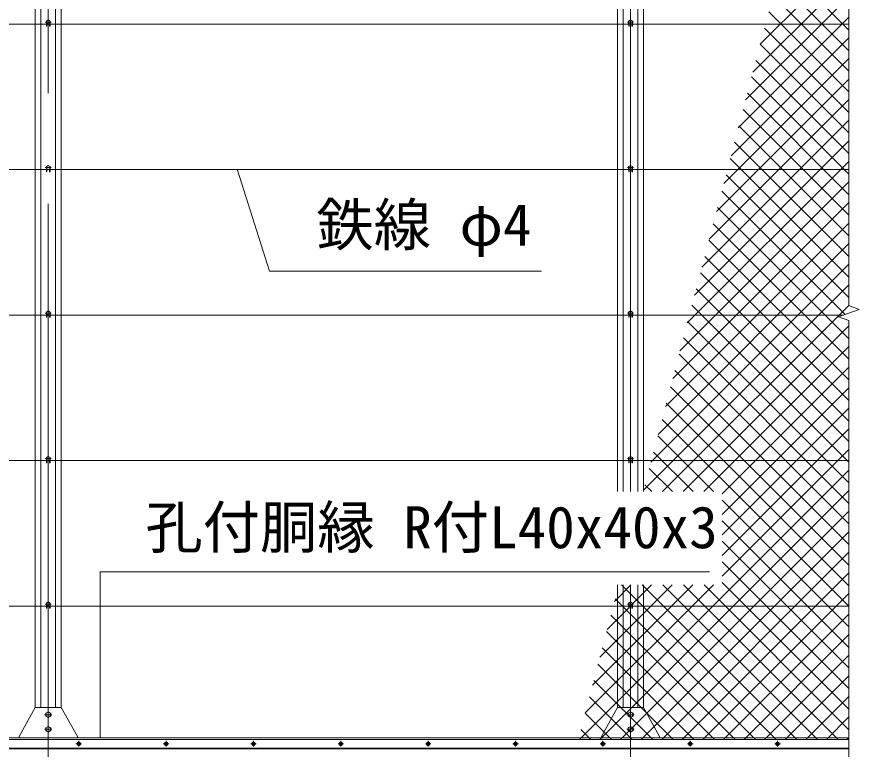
# Model space of a CAD drawing. Units: millimetres, scale not verified. Extents: x -12600 to 12600, y -8910 to 8910.
# Drawn here: x -7410 to -4517, y -3731 to -1214 of the extents above; entities that cross this region are included whole.
import ezdxf
from ezdxf.enums import TextEntityAlignment as Align

# ---------------------------------------------------------------- set-up
doc = ezdxf.new("R2010")
doc.units = ezdxf.units.MM
doc.header["$LTSCALE"] = 60
doc.linetypes.add('USER1', pattern=[50.8, 31.75, -6.35, 6.35, -6.35])
for name, color, linetype, lineweight in [('0-1_D-BMK', 2, 'USER1', 13), ('0-2_D-DCR-HCH', 7, 'Continuous', 9), ('0-4_D-STR1', 1, 'Continuous', 18), ('0-6_D-STR3', 3, 'Continuous', 13), ('0-7_D-STR-DIM', 7, 'Continuous', 9), ('0-9_D-STR-TXT', 7, 'Continuous', 9)]:
    doc.layers.add(name, color=color, linetype=linetype, lineweight=lineweight)
doc.styles.add('ＭＳ ゴシック', font='')
doc.styles.get('ＭＳ ゴシック').set_extended_font_data('MS Gothic')

msp = doc.modelspace()

# ---------------------------------------------------------------- linework, layer by layer
at = {"layer": '0-1_D-BMK'}
for p, q in [((-7302.38, -3762.35), (-7302.38, 3424.05)), ((-5302.38, -2845.86), (-5302.38, -166.4)), ((-7292.38, -1232.35), (-7312.38, -1232.35)), ((-5292.38, -1232.35), (-5312.38, -1232.35)), ((-7292.38, -1732.35), (-7312.38, -1732.35)), ((-5292.38, -1732.35), (-5312.38, -1732.35)), ((-7292.38, -2232.35), (-7312.38, -2232.35)), ((-5292.38, -2232.35), (-5312.38, -2232.35)), ((-7292.38, -2732.35), (-7312.38, -2732.35)), ((-5292.38, -2732.35), (-5312.38, -2732.35)), ((-5302.38, -3762.35), (-5302.38, -3166.4)), ((-7292.38, -3232.35), (-7312.38, -3232.35)), ((-5292.38, -3232.35), (-5312.38, -3232.35)), ((-7289.63, -3612.35), (-7315.13, -3612.35)), ((-5289.63, -3612.35), (-5315.13, -3612.35)), ((-7289.63, -3662.35), (-7315.13, -3662.35)), ((-5289.63, -3662.35), (-5315.13, -3662.35)), ((-7197.38, -3702.68), (-7197.38, -3722.02)), ((-6897.38, -3702.68), (-6897.38, -3722.02)), ((-6597.38, -3702.68), (-6597.38, -3722.02)), ((-6297.38, -3702.68), (-6297.38, -3722.02)), ((-5997.38, -3702.68), (-5997.38, -3722.02)), ((-5697.38, -3702.68), (-5697.38, -3722.02)), ((-5397.38, -3702.68), (-5397.38, -3722.02)), ((-5097.38, -3702.68), (-5097.38, -3722.02)), ((-4797.38, -3702.68), (-4797.38, -3722.02)), ((-7187.7, -3712.35), (-7207.05, -3712.35)), ((-6887.7, -3712.35), (-6907.05, -3712.35)), ((-6587.7, -3712.35), (-6607.05, -3712.35)), ((-6287.7, -3712.35), (-6307.05, -3712.35)), ((-5987.7, -3712.35), (-6007.05, -3712.35)), ((-5687.7, -3712.35), (-5707.05, -3712.35)), ((-5387.7, -3712.35), (-5407.05, -3712.35)), ((-5087.7, -3712.35), (-5107.05, -3712.35)), ((-4787.7, -3712.35), (-4807.05, -3712.35))]:
    msp.add_line(p, q, dxfattribs=at)
at = {"layer": '0-2_D-DCR-HCH'}
for p, q in [((-4856.99, -1308.41), (-4552.37, -1003.8)), ((-4552.37, -1259.85), (-4783.77, -1028.46)), ((-4882.03, -1404.16), (-4552.37, -1074.51)), ((-4552.37, -1330.57), (-4798.43, -1084.51)), ((-4907.07, -1499.92), (-4552.37, -1145.22)), ((-4552.37, -1401.28), (-4813.09, -1140.56)), ((-4552.37, -1471.99), (-4827.75, -1196.62)), ((-4932.12, -1595.67), (-4552.37, -1215.93)), ((-4552.37, -1542.7), (-4842.41, -1252.67)), ((-4957.16, -1691.43), (-4552.37, -1286.64)), ((-4552.37, -1613.41), (-4857.07, -1308.72)), ((-4982.21, -1787.18), (-4552.37, -1357.35)), ((-4552.37, -1684.12), (-4871.73, -1364.77)), ((-5007.25, -1882.94), (-4552.37, -1428.06)), ((-4552.37, -1754.83), (-4886.39, -1420.82)), ((-5032.3, -1978.69), (-4552.37, -1498.77)), ((-4552.37, -1825.54), (-4901.05, -1476.87)), ((-4552.37, -1896.25), (-4915.71, -1532.92)), ((-5057.34, -2074.45), (-4552.37, -1569.48)), ((-4552.37, -1966.96), (-4930.37, -1588.97)), ((-5082.39, -2170.2), (-4552.37, -1640.19)), ((-4552.37, -2037.67), (-4945.03, -1645.02)), ((-4552.37, -2108.38), (-4959.69, -1701.07)), ((-5107.43, -2265.96), (-4552.37, -1710.9)), ((-4552.37, -2179.09), (-4974.35, -1757.12)), ((-5132.47, -2361.71), (-4552.37, -1781.61)), ((-4565.17, -2237.01), (-4989.01, -1813.17)), ((-5157.52, -2457.47), (-4552.37, -1852.32)), ((-4552.37, -2320.51), (-5003.67, -1869.22)), ((-5182.56, -2553.22), (-4552.37, -1923.04)), ((-4552.37, -2391.23), (-5018.33, -1925.28)), ((-5207.61, -2648.98), (-4552.37, -1993.75)), ((-4552.37, -2461.94), (-5032.99, -1981.33)), ((-4552.37, -2532.65), (-5047.65, -2037.38)), ((-5232.65, -2744.73), (-4552.37, -2064.46)), ((-4552.37, -2603.36), (-5062.31, -2093.43)), ((-5257.7, -2840.49), (-4552.37, -2135.17)), ((-4552.38, -2674.07), (-5076.96, -2149.48)), ((-5192.35, -2845.86), (-4552.37, -2205.88)), ((-4552.38, -2744.78), (-5091.62, -2205.53)), ((-5121.64, -2845.86), (-4552.37, -2276.59)), ((-4552.38, -2815.49), (-5106.28, -2261.58)), ((-4552.38, -2886.2), (-5120.94, -2317.63)), ((-5050.93, -2845.86), (-4552.37, -2347.3)), ((-4552.38, -2956.91), (-5135.6, -2373.68)), ((-4552.38, -3027.62), (-5150.26, -2429.73)), ((-4987.67, -2853.3), (-4552.37, -2418.01)), ((-4552.38, -3098.33), (-5164.92, -2485.78)), ((-4987.67, -2924.01), (-4552.37, -2488.72)), ((-4552.38, -3169.04), (-5179.58, -2541.83)), ((-4987.67, -2994.72), (-4552.37, -2559.43)), ((-4552.38, -3239.75), (-5194.24, -2597.88)), ((-4987.67, -3065.43), (-4552.38, -2630.14)), ((-5016.98, -2845.86), (-5208.9, -2653.94)), ((-5087.69, -2845.86), (-5223.56, -2709.99)), ((-4987.67, -3136.14), (-4552.38, -2700.85)), ((-5478.16, -3697.35), (-4552.38, -2771.56)), ((-5158.4, -2845.86), (-5238.22, -2766.04)), ((-5229.11, -2845.86), (-5252.88, -2822.09)), ((-5407.45, -3697.35), (-4552.38, -2842.27)), ((-4552.38, -3310.46), (-4987.67, -2875.17)), ((-5336.74, -3697.35), (-4552.38, -2912.98)), ((-4552.38, -3381.17), (-4987.67, -2945.88)), ((-5266.03, -3697.35), (-4552.38, -2983.7)), ((-4552.38, -3451.89), (-4987.67, -3016.59)), ((-5195.32, -3697.35), (-4552.38, -3054.41)), ((-4552.38, -3522.6), (-4987.67, -3087.31)), ((-5124.61, -3697.35), (-4552.38, -3125.12)), ((-5458.05, -3606.53), (-5017.93, -3166.4)), ((-5433.01, -3510.78), (-5088.64, -3166.4)), ((-5407.96, -3415.02), (-5159.35, -3166.4)), ((-5382.92, -3319.26), (-5230.06, -3166.4)), ((-5357.87, -3223.51), (-5300.77, -3166.4)), ((-4801.89, -3697.35), (-5332.83, -3166.4)), ((-4731.18, -3697.35), (-5262.12, -3166.4)), ((-4660.46, -3697.35), (-5191.41, -3166.4)), ((-4589.75, -3697.35), (-5120.7, -3166.4)), ((-4552.38, -3664.02), (-5049.99, -3166.4)), ((-4552.38, -3593.31), (-4987.67, -3158.02)), ((-5053.9, -3697.35), (-4552.38, -3195.83)), ((-4872.6, -3697.35), (-5355.5, -3214.44)), ((-4983.19, -3697.35), (-4552.38, -3266.54)), ((-4943.31, -3697.35), (-5370.16, -3270.49)), ((-5014.02, -3697.35), (-5384.82, -3326.54)), ((-4912.48, -3697.35), (-4552.38, -3337.25)), ((-5084.73, -3697.35), (-5399.48, -3382.59)), ((-4841.77, -3697.35), (-4552.38, -3407.96)), ((-5155.44, -3697.35), (-5414.14, -3438.65)), ((-5226.15, -3697.35), (-5428.8, -3494.7)), ((-4771.05, -3697.35), (-4552.38, -3478.67)), ((-5296.86, -3697.35), (-5443.46, -3550.75)), ((-4700.34, -3697.35), (-4552.38, -3549.38)), ((-5367.57, -3697.35), (-5458.12, -3606.8)), ((-4629.63, -3697.35), (-4552.38, -3620.09)), ((-5438.28, -3697.35), (-5472.78, -3662.85)), ((-4558.92, -3697.35), (-4552.38, -3690.8))]:
    msp.add_line(p, q, dxfattribs=at)
at = {"layer": '0-4_D-STR1'}
for p, q in [((-7347.38, -852.35), (-7347.38, -3587.35)), ((-7327.38, -852.35), (-7327.38, -3587.35)), ((-7277.38, -3587.35), (-7277.38, -852.35)), ((-7257.38, -3587.35), (-7257.38, -852.35)), ((-5347.38, -852.35), (-5347.38, -2845.86)), ((-5327.38, -852.35), (-5327.38, -2845.86)), ((-5277.38, -2845.86), (-5277.38, -852.35)), ((-5257.38, -2845.86), (-5257.38, -852.35)), ((-5347.38, -3166.4), (-5347.38, -3587.35)), ((-5327.38, -3166.4), (-5327.38, -3587.35)), ((-5277.38, -3587.35), (-5277.38, -3166.4)), ((-5257.38, -3587.35), (-5257.38, -3166.4)), ((-9291.18, -3692.35), (-4552.38, -3692.35)), ((-9347.38, -3729.35), (-4552.38, -3729.35))]:
    msp.add_line(p, q, dxfattribs=at)
at = {"layer": '0-6_D-STR3'}
for p, q in [((-4552.38, -1239.1), (-9282.38, -1239.1)), ((-7302.38, -1224.84), (-7308.88, -1228.6)), ((-7308.88, -1228.6), (-7308.88, -1236.1)), ((-7308.88, -1236.1), (-7302.38, -1239.85)), ((-7308.63, -1236.25), (-7308.63, -1246.35)), ((-7306.63, -1237.4), (-7306.63, -1246.35)), ((-7295.88, -1228.6), (-7302.38, -1224.84)), ((-7302.38, -1239.85), (-7295.88, -1236.1)), ((-7298.13, -1237.4), (-7298.13, -1246.35)), ((-7296.13, -1236.25), (-7296.13, -1246.35)), ((-7295.88, -1236.1), (-7295.88, -1228.6)), ((-5302.38, -1224.84), (-5308.88, -1228.6)), ((-5308.88, -1228.6), (-5308.88, -1236.1)), ((-5308.88, -1236.1), (-5302.38, -1239.85)), ((-5308.63, -1236.25), (-5308.63, -1246.35)), ((-5306.63, -1237.4), (-5306.63, -1246.35)), ((-5295.88, -1228.6), (-5302.38, -1224.84)), ((-5302.38, -1239.85), (-5295.88, -1236.1)), ((-5298.13, -1237.4), (-5298.13, -1246.35)), ((-5296.13, -1236.25), (-5296.13, -1246.35)), ((-5295.88, -1236.1), (-5295.88, -1228.6)), ((-7308.63, -1246.35), (-7306.63, -1246.35)), ((-7298.13, -1246.35), (-7296.13, -1246.35)), ((-5308.63, -1246.35), (-5306.63, -1246.35)), ((-5298.13, -1246.35), (-5296.13, -1246.35)), ((-7302.38, -1724.84), (-7308.88, -1728.6)), ((-7308.88, -1728.6), (-7308.88, -1736.1)), ((-7295.88, -1728.6), (-7302.38, -1724.84)), ((-7295.88, -1736.1), (-7295.88, -1728.6)), ((-5302.38, -1724.84), (-5308.88, -1728.6)), ((-5308.88, -1728.6), (-5308.88, -1736.1)), ((-5295.88, -1728.6), (-5302.38, -1724.84)), ((-5295.88, -1736.1), (-5295.88, -1728.6)), ((-4552.38, -1739.1), (-9282.38, -1739.1)), ((-7308.88, -1736.1), (-7302.38, -1739.85)), ((-7308.63, -1736.25), (-7308.63, -1746.35)), ((-7308.63, -1746.35), (-7306.63, -1746.35)), ((-7306.63, -1737.4), (-7306.63, -1746.35)), ((-7302.38, -1739.85), (-7295.88, -1736.1)), ((-7298.13, -1737.4), (-7298.13, -1746.35)), ((-7298.13, -1746.35), (-7296.13, -1746.35)), ((-7296.13, -1736.25), (-7296.13, -1746.35)), ((-5308.88, -1736.1), (-5302.38, -1739.85)), ((-5308.63, -1736.25), (-5308.63, -1746.35)), ((-5308.63, -1746.35), (-5306.63, -1746.35)), ((-5306.63, -1737.4), (-5306.63, -1746.35)), ((-5302.38, -1739.85), (-5295.88, -1736.1)), ((-5298.13, -1737.4), (-5298.13, -1746.35)), ((-5298.13, -1746.35), (-5296.13, -1746.35)), ((-5296.13, -1736.25), (-5296.13, -1746.35)), ((-7302.38, -2224.84), (-7308.88, -2228.6)), ((-7295.88, -2228.6), (-7302.38, -2224.84)), ((-5302.38, -2224.84), (-5308.88, -2228.6)), ((-5295.88, -2228.6), (-5302.38, -2224.84)), ((-4570.92, -2239.1), (-9282.38, -2239.1)), ((-7308.88, -2228.6), (-7308.88, -2236.1)), ((-7308.88, -2236.1), (-7302.38, -2239.85)), ((-7308.63, -2236.25), (-7308.63, -2246.35)), ((-7308.63, -2246.35), (-7306.63, -2246.35)), ((-7306.63, -2237.4), (-7306.63, -2246.35)), ((-7302.38, -2239.85), (-7295.88, -2236.1)), ((-7298.13, -2237.4), (-7298.13, -2246.35)), ((-7298.13, -2246.35), (-7296.13, -2246.35)), ((-7296.13, -2236.25), (-7296.13, -2246.35)), ((-7295.88, -2236.1), (-7295.88, -2228.6)), ((-5308.88, -2228.6), (-5308.88, -2236.1)), ((-5308.88, -2236.1), (-5302.38, -2239.85)), ((-5308.63, -2236.25), (-5308.63, -2246.35)), ((-5308.63, -2246.35), (-5306.63, -2246.35)), ((-5306.63, -2237.4), (-5306.63, -2246.35)), ((-5302.38, -2239.85), (-5295.88, -2236.1)), ((-5298.13, -2237.4), (-5298.13, -2246.35)), ((-5298.13, -2246.35), (-5296.13, -2246.35)), ((-5296.13, -2236.25), (-5296.13, -2246.35)), ((-5295.88, -2236.1), (-5295.88, -2228.6)), ((-4552.38, -2739.1), (-9282.38, -2739.1)), ((-7302.38, -2724.84), (-7308.88, -2728.6)), ((-7308.88, -2728.6), (-7308.88, -2736.1)), ((-7308.88, -2736.1), (-7302.38, -2739.85)), ((-7308.63, -2736.25), (-7308.63, -2746.35)), ((-7308.63, -2746.35), (-7306.63, -2746.35)), ((-7306.63, -2737.4), (-7306.63, -2746.35)), ((-7295.88, -2728.6), (-7302.38, -2724.84)), ((-7302.38, -2739.85), (-7295.88, -2736.1)), ((-7298.13, -2737.4), (-7298.13, -2746.35)), ((-7298.13, -2746.35), (-7296.13, -2746.35)), ((-7296.13, -2736.25), (-7296.13, -2746.35)), ((-7295.88, -2736.1), (-7295.88, -2728.6)), ((-5302.38, -2724.84), (-5308.88, -2728.6)), ((-5308.88, -2728.6), (-5308.88, -2736.1)), ((-5308.88, -2736.1), (-5302.38, -2739.85)), ((-5308.63, -2736.25), (-5308.63, -2746.35)), ((-5308.63, -2746.35), (-5306.63, -2746.35)), ((-5306.63, -2737.4), (-5306.63, -2746.35)), ((-5295.88, -2728.6), (-5302.38, -2724.84)), ((-5302.38, -2739.85), (-5295.88, -2736.1)), ((-5298.13, -2737.4), (-5298.13, -2746.35)), ((-5298.13, -2746.35), (-5296.13, -2746.35)), ((-5296.13, -2736.25), (-5296.13, -2746.35)), ((-5295.88, -2736.1), (-5295.88, -2728.6)), ((-4552.38, -3239.1), (-9282.38, -3239.1)), ((-7302.38, -3224.84), (-7308.88, -3228.6)), ((-7308.88, -3228.6), (-7308.88, -3236.1)), ((-7308.88, -3236.1), (-7302.38, -3239.85)), ((-7308.63, -3236.25), (-7308.63, -3246.35)), ((-7306.63, -3237.4), (-7306.63, -3246.35)), ((-7295.88, -3228.6), (-7302.38, -3224.84)), ((-7302.38, -3239.85), (-7295.88, -3236.1)), ((-7298.13, -3237.4), (-7298.13, -3246.35)), ((-7296.13, -3236.25), (-7296.13, -3246.35)), ((-7295.88, -3236.1), (-7295.88, -3228.6)), ((-5302.38, -3224.84), (-5308.88, -3228.6)), ((-5308.88, -3228.6), (-5308.88, -3236.1)), ((-5308.88, -3236.1), (-5302.38, -3239.85)), ((-5308.63, -3236.25), (-5308.63, -3246.35)), ((-5306.63, -3237.4), (-5306.63, -3246.35)), ((-5295.88, -3228.6), (-5302.38, -3224.84)), ((-5302.38, -3239.85), (-5295.88, -3236.1)), ((-5298.13, -3237.4), (-5298.13, -3246.35)), ((-5296.13, -3236.25), (-5296.13, -3246.35)), ((-5295.88, -3236.1), (-5295.88, -3228.6)), ((-7308.63, -3246.35), (-7306.63, -3246.35)), ((-7298.13, -3246.35), (-7296.13, -3246.35)), ((-5308.63, -3246.35), (-5306.63, -3246.35)), ((-5298.13, -3246.35), (-5296.13, -3246.35)), ((-7402.38, -3687.35), (-7347.38, -3587.35)), ((-5402.38, -3687.35), (-5347.38, -3587.35)), ((-7302.38, -3602.53), (-7310.88, -3607.44)), ((-7293.88, -3607.44), (-7302.38, -3602.53)), ((-5302.38, -3602.53), (-5310.88, -3607.44)), ((-5293.88, -3607.44), (-5302.38, -3602.53)), ((-7302.38, -3652.53), (-7310.88, -3657.44)), ((-7293.88, -3657.44), (-7302.38, -3652.53)), ((-5302.38, -3652.53), (-5310.88, -3657.44)), ((-5293.88, -3657.44), (-5302.38, -3652.53)), ((-4552.38, -3697.35), (-9291.18, -3697.35)), ((-7402.38, -3692.35), (-7402.38, -3687.35)), ((-7202.38, -3692.35), (-7202.38, -3687.35)), ((-5402.38, -3692.35), (-5402.38, -3687.35)), ((-5202.38, -3692.35), (-5202.38, -3687.35)), ((-4552.38, -3727.35), (-9347.38, -3727.35))]:
    msp.add_line(p, q, dxfattribs=at)
for points in [[(-7347.38, -3587.35), (-7257.38, -3587.35), (-7202.38, -3687.35)], [(-5347.38, -3587.35), (-5257.38, -3587.35), (-5202.38, -3687.35)], [(-7310.88, -3607.44), (-7310.88, -3617.26), (-7302.38, -3622.16)], [(-7302.38, -3622.16), (-7293.88, -3617.26), (-7293.88, -3607.44)], [(-5310.88, -3607.44), (-5310.88, -3617.26), (-5302.38, -3622.16)], [(-5302.38, -3622.16), (-5293.88, -3617.26), (-5293.88, -3607.44)], [(-7310.88, -3657.44), (-7310.88, -3667.26), (-7302.38, -3672.16)], [(-7302.38, -3672.16), (-7293.88, -3667.26), (-7293.88, -3657.44)], [(-5310.88, -3657.44), (-5310.88, -3667.26), (-5302.38, -3672.16)], [(-5302.38, -3672.16), (-5293.88, -3667.26), (-5293.88, -3657.44)]]:
    msp.add_lwpolyline(points, dxfattribs=at)
for points in [[(-7197.38, -3706.6), (-7202.35, -3709.47), (-7202.35, -3715.22), (-7197.38, -3718.1), (-7192.4, -3715.22), (-7192.4, -3709.47)], [(-6897.38, -3706.6), (-6902.35, -3709.47), (-6902.35, -3715.22), (-6897.38, -3718.1), (-6892.4, -3715.22), (-6892.4, -3709.47)], [(-6597.38, -3706.6), (-6602.35, -3709.47), (-6602.35, -3715.22), (-6597.38, -3718.1), (-6592.4, -3715.22), (-6592.4, -3709.47)], [(-6297.38, -3706.6), (-6302.35, -3709.47), (-6302.35, -3715.22), (-6297.38, -3718.1), (-6292.4, -3715.22), (-6292.4, -3709.47)], [(-5997.38, -3706.6), (-6002.35, -3709.47), (-6002.35, -3715.22), (-5997.38, -3718.1), (-5992.4, -3715.22), (-5992.4, -3709.47)], [(-5697.38, -3706.6), (-5702.35, -3709.47), (-5702.35, -3715.22), (-5697.38, -3718.1), (-5692.4, -3715.22), (-5692.4, -3709.47)], [(-5397.38, -3706.6), (-5402.35, -3709.47), (-5402.35, -3715.22), (-5397.38, -3718.1), (-5392.4, -3715.22), (-5392.4, -3709.47)], [(-5097.38, -3706.6), (-5102.35, -3709.47), (-5102.35, -3715.22), (-5097.38, -3718.1), (-5092.4, -3715.22), (-5092.4, -3709.47)], [(-4797.38, -3706.6), (-4802.35, -3709.47), (-4802.35, -3715.22), (-4797.38, -3718.1), (-4792.4, -3715.22), (-4792.4, -3709.47)]]:
    msp.add_lwpolyline(points, close=True, dxfattribs=at)
for centre, radius in [((-7302.38, -1232.35), 6.25), ((-5302.38, -1232.35), 6.25), ((-7302.38, -1732.35), 6.25), ((-5302.38, -1732.35), 6.25), ((-7302.38, -2232.35), 6.25), ((-5302.38, -2232.35), 6.25), ((-7302.38, -2732.35), 6.25), ((-5302.38, -2732.35), 6.25), ((-7302.38, -3232.35), 6.25), ((-5302.38, -3232.35), 6.25), ((-7302.38, -3612.35), 8.25), ((-5302.38, -3612.35), 8.25), ((-7302.38, -3662.35), 8.25), ((-5302.38, -3662.35), 8.25), ((-7197.38, -3712.35), 6.5), ((-7197.38, -3712.35), 4.98), ((-6897.38, -3712.35), 6.5), ((-6897.38, -3712.35), 4.98), ((-6597.38, -3712.35), 6.5), ((-6597.38, -3712.35), 4.98), ((-6297.38, -3712.35), 6.5), ((-6297.38, -3712.35), 4.98), ((-5997.38, -3712.35), 6.5), ((-5997.38, -3712.35), 4.98), ((-5697.38, -3712.35), 6.5), ((-5697.38, -3712.35), 4.98), ((-5397.38, -3712.35), 6.5), ((-5397.38, -3712.35), 4.98), ((-5097.38, -3712.35), 6.5), ((-5097.38, -3712.35), 4.98), ((-4797.38, -3712.35), 6.5), ((-4797.38, -3712.35), 4.98)]:
    msp.add_circle(centre, radius, dxfattribs=at)
at = {"layer": '0-7_D-STR-DIM'}
for p, q in [((-4552.38, 741.92), (-4552.38, -2206.7)), ((-4587.61, -2245.18), (-4517.14, -2219.52)), ((-4517.14, -2219.52), (-4552.37, -2206.7)), ((-4552.37, -2258), (-4587.61, -2245.18)), ((-4552.38, -2258), (-4552.38, -4236.7))]:
    msp.add_line(p, q, dxfattribs=at)
at = {"layer": '0-9_D-STR-TXT'}
for points in [[(-5608.62, -2088.63), (-6542.61, -2088.63), (-6652.81, -1741.01)], [(-5030.81, -3121.38), (-7124.44, -3121.38), (-7124.44, -3690.35)]]:
    msp.add_lwpolyline(points, dxfattribs=at)

# ---------------------------------------------------------------- texts
at = {"layer": '0-9_D-STR-TXT', "style": 'ＭＳ ゴシック'}
for s, p in [('鉄線 φ4', (-6381.47, -2044.02)), ('孔付胴縁 R付L40x40x3', (-6968.62, -3083.62))]:
    msp.add_text(s, height=144.3, dxfattribs=at).set_placement(p, align=Align.BOTTOM_LEFT)

doc.saveas('drawing.dxf')
